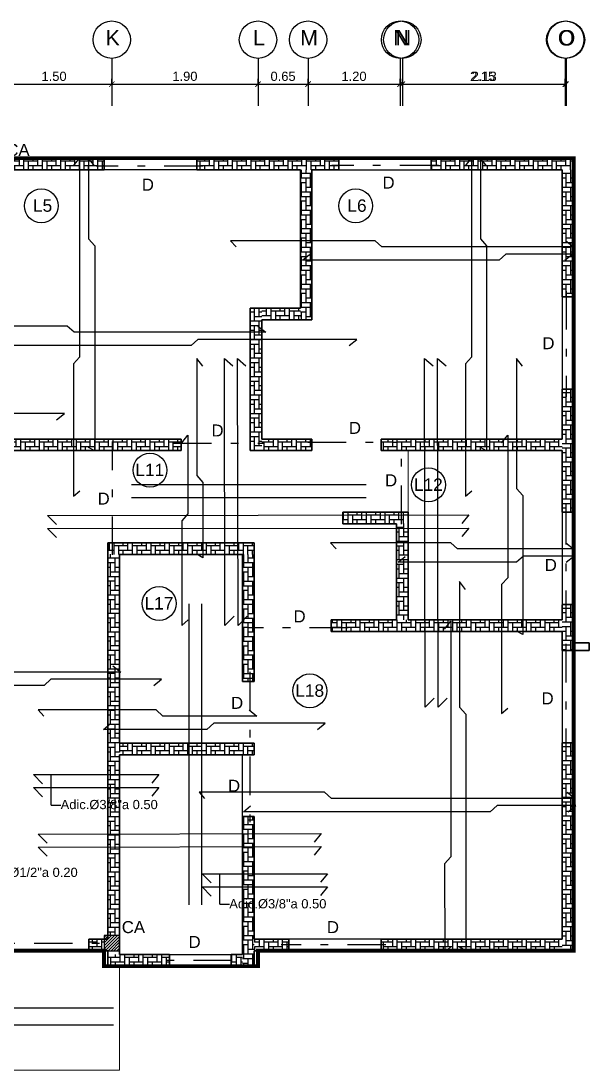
# Model space of a CAD drawing. Header units: feet. Extents: x 317 to 512, y -141 to 162.
# Drawn here: x 407.59 to 414.97, y -33.4 to -19.77 of the extents above; entities that cross this region are included whole.
import ezdxf
from ezdxf.enums import TextEntityAlignment as Align

# ---------------------------------------------------------------- set-up
doc = ezdxf.new("R2010")
doc.units = ezdxf.units.FT
doc.header["$MEASUREMENT"] = 0
doc.linetypes.add('DASHDOT', pattern=[1, 0.5, -0.25, 0, -0.25])
for name, color, linetype in [('00-LOSA', 51, 'Continuous'), ('ACERO', 4, 'Continuous'), ('columna', 9, 'Continuous'), ('DIM', 10, 'Continuous'), ('MUROS', 7, 'Continuous'), ('PERT-VENT', 8, 'Continuous'), ('PISO', 8, 'Continuous'), ('relleno', 8, 'Continuous'), ('TEXTO', 2, 'Continuous'), ('TEXTOS', 3, 'Continuous'), ('TEXXT', 2, 'Continuous'), ('VENTANA', 8, 'Continuous'), ('VIGAS', 4, 'DASHDOT')]:
    doc.layers.add(name, color=color, linetype=linetype)
doc.layers.add('closet', color=8, linetype='Continuous', lineweight=5)
doc.layers.add('P-SANR-FIXT', color=2, linetype='Continuous', lineweight=9)
doc.styles.add('DAMIAN', font='arial.ttf', dxfattribs={"height": 0.12})
doc.styles.add('RS80', font='arial.ttf', dxfattribs={"height": 0.1})
doc.styles.get("Standard").update_dxf_attribs({"font": 'arial.ttf'})
doc.dimstyles.new('KEILY', dxfattribs={"dimtxt": 0.12, "dimasz": 0.07, "dimexe": 0.07, "dimexo": 0.25, "dimgap": 0.04, "dimtad": 1, "dimzin": 1, "dimdsep": 46, "dimtxsty": 'Standard', "dimblk": 'ARCHTICK', "dimcen": 2.5, "dimclrd": 256, "dimclre": 256, "dimclrt": 7, "dimazin": 0, "dimtfac": 1, "dimtix": 1, "dimtmove": 2, "dimatfit": 1, "dimfxl": 0.35, "dimfxlon": 1, "dimtolj": 1, "dimtzin": 1, "dimarcsym": 0})

# ---------------------------------------------------------------- blocks, each defined once
blk = doc.blocks.new('A$C012446DC')
at = {"layer": 'PISO'}
h = blk.add_hatch(dxfattribs=at)
h.set_pattern_fill('ANSI31', color=256, scale=0.008571, angle=180)
h.set_pattern_definition([(225, (206536.064322, 1154820.960068), (0.0192434059784, -0.0192434059784), [])])
h.paths.add_polyline_path([(0, 0), (0.2, 0), (0.2, 0.2), (0, 0.2)])
at = {"layer": 'columna'}
blk.add_lwpolyline([(0.2, 0.2), (0, 0.2), (0, 0), (0.2, 0)], close=True, dxfattribs=at)
blk = doc.blocks.new('_ArchTick')
at = {"color": 0, "linetype": 'ByBlock', "const_width": 0.15}
blk.add_lwpolyline([(-0.5, -0.5), (0.5, 0.5)], dxfattribs=at)
blk = doc.blocks.new('*D185')
at = {"layer": 'DEFPOINTS', "color": 0, "transparency": 16777216}
for p in [(412.545, -20.59), (414.671, -20.59), (414.671, -20.59)]:
    blk.add_point(p, dxfattribs=at)
at = {"layer": 'DIM', "lineweight": -2, "transparency": 16777216}
for p, q in [((412.545, -20.59), (412.545, -20.52)), ((414.671, -20.59), (414.671, -20.52)), ((412.545, -20.59), (414.671, -20.59))]:
    blk.add_line(p, q, dxfattribs=at)
at = {"layer": 'DIM', "lineweight": -2, "transparency": 16777216, "xscale": 0.07, "yscale": 0.07, "zscale": 0.07, "rotation": 180}
blk.add_blockref('_ArchTick', (412.545, -20.59), dxfattribs=at)
at = {"layer": 'DIM', "lineweight": -2, "transparency": 16777216, "xscale": 0.07, "yscale": 0.07, "zscale": 0.07}
blk.add_blockref('_ArchTick', (414.671, -20.59), dxfattribs=at)
at = {"layer": 'DIM', "color": 7, "transparency": 16777216, "insert": (413.608, -20.489), "char_height": 0.12, "attachment_point": 5}
blk.add_mtext('\\A1;2.13', dxfattribs=at)
blk = doc.blocks.new('*D281')
at = {"layer": 'DEFPOINTS', "color": 0, "transparency": 16777216}
for p in [(407.27, -20.564), (408.77, -20.59), (408.77, -20.59)]:
    blk.add_point(p, dxfattribs=at)
at = {"layer": 'DIM', "lineweight": -2, "transparency": 16777216}
for p, q in [((408.77, -20.59), (408.77, -20.52)), ((407.27, -20.59), (407.27, -20.66)), ((407.27, -20.59), (408.77, -20.59))]:
    blk.add_line(p, q, dxfattribs=at)
at = {"layer": 'DIM', "lineweight": -2, "transparency": 16777216, "xscale": 0.07, "yscale": 0.07, "zscale": 0.07, "rotation": 180}
blk.add_blockref('_ArchTick', (407.27, -20.59), dxfattribs=at)
at = {"layer": 'DIM', "lineweight": -2, "transparency": 16777216, "xscale": 0.07, "yscale": 0.07, "zscale": 0.07}
blk.add_blockref('_ArchTick', (408.77, -20.59), dxfattribs=at)
at = {"layer": 'DIM', "color": 7, "transparency": 16777216, "insert": (408.02, -20.489), "char_height": 0.12, "attachment_point": 5}
blk.add_mtext('\\A1;1.50', dxfattribs=at)
blk = doc.blocks.new('*D282')
at = {"layer": 'DEFPOINTS', "color": 0, "transparency": 16777216}
for p in [(408.77, -20.59), (410.67, -20.59), (410.67, -20.59)]:
    blk.add_point(p, dxfattribs=at)
at = {"layer": 'DIM', "lineweight": -2, "transparency": 16777216}
for p, q in [((408.77, -20.59), (408.77, -20.52)), ((410.67, -20.59), (410.67, -20.52)), ((408.77, -20.59), (410.67, -20.59))]:
    blk.add_line(p, q, dxfattribs=at)
at = {"layer": 'DIM', "lineweight": -2, "transparency": 16777216, "xscale": 0.07, "yscale": 0.07, "zscale": 0.07, "rotation": 180}
blk.add_blockref('_ArchTick', (408.77, -20.59), dxfattribs=at)
at = {"layer": 'DIM', "lineweight": -2, "transparency": 16777216, "xscale": 0.07, "yscale": 0.07, "zscale": 0.07}
blk.add_blockref('_ArchTick', (410.67, -20.59), dxfattribs=at)
at = {"layer": 'DIM', "color": 7, "transparency": 16777216, "insert": (409.72, -20.489), "char_height": 0.12, "attachment_point": 5}
blk.add_mtext('\\A1;1.90', dxfattribs=at)
blk = doc.blocks.new('*D283')
at = {"layer": 'DEFPOINTS', "color": 0, "transparency": 16777216}
for p in [(410.67, -20.59), (411.32, -20.59), (411.32, -20.59)]:
    blk.add_point(p, dxfattribs=at)
at = {"layer": 'DIM', "lineweight": -2, "transparency": 16777216}
for p, q in [((410.67, -20.59), (410.67, -20.52)), ((411.32, -20.59), (411.32, -20.52)), ((410.67, -20.59), (411.32, -20.59))]:
    blk.add_line(p, q, dxfattribs=at)
at = {"layer": 'DIM', "lineweight": -2, "transparency": 16777216, "xscale": 0.07, "yscale": 0.07, "zscale": 0.07, "rotation": 180}
blk.add_blockref('_ArchTick', (410.67, -20.59), dxfattribs=at)
at = {"layer": 'DIM', "lineweight": -2, "transparency": 16777216, "xscale": 0.07, "yscale": 0.07, "zscale": 0.07}
blk.add_blockref('_ArchTick', (411.32, -20.59), dxfattribs=at)
at = {"layer": 'DIM', "color": 7, "transparency": 16777216, "insert": (410.995, -20.489), "char_height": 0.12, "attachment_point": 5}
blk.add_mtext('\\A1;0.65', dxfattribs=at)
blk = doc.blocks.new('*D284')
at = {"layer": 'DEFPOINTS', "color": 0, "transparency": 16777216}
for p in [(411.32, -20.59), (412.515, -20.59), (412.515, -20.59)]:
    blk.add_point(p, dxfattribs=at)
at = {"layer": 'DIM', "lineweight": -2, "transparency": 16777216}
for p, q in [((411.32, -20.59), (411.32, -20.52)), ((412.515, -20.59), (412.515, -20.52)), ((411.32, -20.59), (412.515, -20.59))]:
    blk.add_line(p, q, dxfattribs=at)
at = {"layer": 'DIM', "lineweight": -2, "transparency": 16777216, "xscale": 0.07, "yscale": 0.07, "zscale": 0.07, "rotation": 180}
blk.add_blockref('_ArchTick', (411.32, -20.59), dxfattribs=at)
at = {"layer": 'DIM', "lineweight": -2, "transparency": 16777216, "xscale": 0.07, "yscale": 0.07, "zscale": 0.07}
blk.add_blockref('_ArchTick', (412.515, -20.59), dxfattribs=at)
at = {"layer": 'DIM', "color": 7, "transparency": 16777216, "insert": (411.917, -20.489), "char_height": 0.12, "attachment_point": 5}
blk.add_mtext('\\A1;1.20', dxfattribs=at)
blk = doc.blocks.new('*D285')
at = {"layer": 'DEFPOINTS', "color": 0, "transparency": 16777216}
for p in [(412.515, -20.59), (414.661, -20.59), (414.661, -20.59)]:
    blk.add_point(p, dxfattribs=at)
at = {"layer": 'DIM', "lineweight": -2, "transparency": 16777216}
for p, q in [((412.515, -20.59), (412.515, -20.52)), ((414.661, -20.59), (414.661, -20.52)), ((412.515, -20.59), (414.661, -20.59))]:
    blk.add_line(p, q, dxfattribs=at)
at = {"layer": 'DIM', "lineweight": -2, "transparency": 16777216, "xscale": 0.07, "yscale": 0.07, "zscale": 0.07, "rotation": 180}
blk.add_blockref('_ArchTick', (412.515, -20.59), dxfattribs=at)
at = {"layer": 'DIM', "lineweight": -2, "transparency": 16777216, "xscale": 0.07, "yscale": 0.07, "zscale": 0.07}
blk.add_blockref('_ArchTick', (414.661, -20.59), dxfattribs=at)
at = {"layer": 'DIM', "color": 7, "transparency": 16777216, "insert": (413.588, -20.489), "char_height": 0.12, "attachment_point": 5}
blk.add_mtext('\\A1;2.15', dxfattribs=at)

msp = doc.modelspace()

# ---------------------------------------------------------------- hatches: boundary and pattern name
at = {"layer": 'relleno'}
h = msp.add_hatch(dxfattribs=at)
h.set_pattern_fill('AR-HBONE', color=256, scale=0.015, angle=45, style=0)
h.set_pattern_definition([(90, (-11.71059, -53.33188), (-0.06, 0.06), [0.18, -0.06]), (180, (-11.71059, -53.27188), (-0.06, 0.06), [0.18, -0.06])])
h.paths.add_polyline_path([(407.36968, -21.55249), (408.66968, -21.55249), (408.66968, -21.70249), (407.36968, -21.70249)])
h = msp.add_hatch(dxfattribs=at)
h.set_pattern_fill('AR-HBONE', color=256, scale=0.015, angle=45, style=0)
h.set_pattern_definition([(90, (-14.76059, -53.33188), (-0.06, 0.06), [0.18, -0.06]), (180, (-14.76059, -53.27188), (-0.06, 0.06), [0.18, -0.06])])
h.paths.add_polyline_path([(409.86968, -21.55249), (411.71968, -21.55249), (411.71968, -21.70249), (409.86968, -21.70249)])
h = msp.add_hatch(dxfattribs=at)
h.set_pattern_fill('AR-HBONE', color=256, scale=0.015, angle=45, style=0)
h.set_pattern_definition([(90, (-17.81059, -53.33188), (-0.06, 0.06), [0.18, -0.06]), (180, (-17.81059, -53.27188), (-0.06, 0.06), [0.18, -0.06])])
h.paths.add_polyline_path([(412.91968, -21.55249), (414.76968, -21.55249), (414.76968, -21.70249), (412.91968, -21.70249)])
h = msp.add_hatch(dxfattribs=at)
h.set_pattern_fill('AR-HBONE', color=256, scale=0.015, angle=135, style=0)
h.set_pattern_definition([(180, (428.14907, -434.13275), (-0.06, -0.06), [0.18, -0.06]), (270, (428.08907, -434.13275), (-0.06, -0.06), [0.18, -0.06])])
h.paths.add_polyline_path([(411.36968, -21.70182), (411.36968, -23.65249), (411.21968, -23.65249), (411.21968, -21.70182)])
h = msp.add_hatch(dxfattribs=at)
h.set_pattern_fill('AR-HBONE', color=256, scale=0.015, angle=135, style=0)
h.set_pattern_definition([(180, (424.74907, -434.13275), (-0.06, -0.06), [0.18, -0.06]), (270, (424.68907, -434.13275), (-0.06, -0.06), [0.18, -0.06])])
h.paths.add_polyline_path([(414.76968, -21.70182), (414.76968, -23.35249), (414.61968, -23.35249), (414.61968, -21.70182)])
h = msp.add_hatch(dxfattribs=at)
h.set_pattern_fill('AR-HBONE', color=256, scale=0.015, angle=135, style=0)
h.set_pattern_definition([(180, (428.79907, -435.93275), (-0.06, -0.06), [0.18, -0.06]), (270, (428.73907, -435.93275), (-0.06, -0.06), [0.18, -0.06])])
h.paths.add_polyline_path([(410.71968, -23.50182), (410.71968, -25.35249), (410.56968, -25.35249), (410.56968, -23.50182)])
h = msp.add_hatch(dxfattribs=at)
h.set_pattern_fill('AR-HBONE', color=256, scale=0.015, angle=45, style=0)
h.set_pattern_definition([(90, (-14.26059, -55.28188), (-0.06, 0.06), [0.18, -0.06]), (180, (-14.26059, -55.22188), (-0.06, 0.06), [0.18, -0.06])])
h.paths.add_polyline_path([(410.72019, -23.50249), (411.21968, -23.50249), (411.21968, -23.65249), (410.72019, -23.65249)])
h = msp.add_hatch(dxfattribs=at)
h.set_pattern_fill('AR-HBONE', color=256, scale=0.015, angle=135, style=0)
h.set_pattern_definition([(180, (424.74907, -436.98275), (-0.06, -0.06), [0.18, -0.06]), (270, (424.68907, -436.98275), (-0.06, -0.06), [0.18, -0.06])])
h.paths.add_polyline_path([(414.76968, -24.55182), (414.76968, -26.15249), (414.61968, -26.15249), (414.61968, -24.55182)])
h = msp.add_hatch(dxfattribs=at)
h.set_pattern_fill('AR-HBONE', color=256, scale=0.015, angle=45, style=0)
h.set_pattern_definition([(90, (-12.71059, -56.98188), (-0.06, 0.06), [0.18, -0.06]), (180, (-12.71059, -56.92188), (-0.06, 0.06), [0.18, -0.06])])
h.paths.add_polyline_path([(407.16968, -25.20249), (409.66968, -25.20249), (409.66968, -25.35249), (407.16968, -25.35249)])
h = msp.add_hatch(dxfattribs=at)
h.set_pattern_fill('AR-HBONE', color=256, scale=0.015, angle=45, style=0)
h.set_pattern_definition([(90, (-14.41059, -56.98188), (-0.06, 0.06), [0.18, -0.06]), (180, (-14.41059, -56.92188), (-0.06, 0.06), [0.18, -0.06])])
h.paths.add_polyline_path([(410.71915, -25.20249), (411.36968, -25.20249), (411.36968, -25.35249), (410.71915, -25.35249)])
h = msp.add_hatch(dxfattribs=at)
h.set_pattern_fill('AR-HBONE', color=256, scale=0.015, angle=45, style=0)
h.set_pattern_definition([(90, (-17.66059, -56.98188), (-0.06, 0.06), [0.18, -0.06]), (180, (-17.66059, -56.92188), (-0.06, 0.06), [0.18, -0.06])])
h.paths.add_polyline_path([(412.26968, -25.20249), (414.61968, -25.20249), (414.61968, -25.35249), (412.26968, -25.35249)])
h = msp.add_hatch(dxfattribs=at)
h.set_pattern_fill('AR-HBONE', color=256, scale=0.015, angle=45, style=0)
h.set_pattern_definition([(90, (-15.66059, -57.93188), (-0.06, 0.06), [0.18, -0.06]), (180, (-15.66059, -57.87188), (-0.06, 0.06), [0.18, -0.06])])
h.paths.add_polyline_path([(411.76968, -26.15249), (412.61968, -26.15249), (412.61968, -26.30249), (411.76968, -26.30249)])
h = msp.add_hatch(dxfattribs=at)
h.set_pattern_fill('AR-HBONE', color=256, scale=0.015, angle=135, style=0)
h.set_pattern_definition([(180, (426.89907, -438.73275), (-0.06, -0.06), [0.18, -0.06]), (270, (426.83907, -438.73275), (-0.06, -0.06), [0.18, -0.06])])
h.paths.add_polyline_path([(412.61968, -26.30182), (412.61968, -27.55042), (412.46968, -27.55042), (412.46968, -26.30182)])
h = msp.add_hatch(dxfattribs=at)
h.set_pattern_fill('AR-HBONE', color=256, scale=0.015, angle=45, style=0)
h.set_pattern_definition([(90, (-13.66059, -58.33188), (-0.06, 0.06), [0.18, -0.06]), (180, (-13.66059, -58.27188), (-0.06, 0.06), [0.18, -0.06])])
h.paths.add_polyline_path([(408.71968, -26.55249), (410.61968, -26.55249), (410.61968, -26.70249), (408.71968, -26.70249)])
h = msp.add_hatch(dxfattribs=at)
h.set_pattern_fill('AR-HBONE', color=256, scale=0.015, angle=135, style=0)
h.set_pattern_definition([(180, (430.64907, -439.131295), (-0.06, -0.06), [0.18, -0.06]), (270, (430.58907, -439.131295), (-0.06, -0.06), [0.18, -0.06])])
h.paths.add_polyline_path([(408.86968, -26.70036), (408.86968, -31.65249), (408.71968, -31.65249), (408.71968, -26.70036)])
h = msp.add_hatch(dxfattribs=at)
h.set_pattern_fill('AR-HBONE', color=256, scale=0.015, angle=135, style=0)
h.set_pattern_definition([(180, (428.89907, -439.13275), (-0.06, -0.06), [0.18, -0.06]), (270, (428.83907, -439.13275), (-0.06, -0.06), [0.18, -0.06])])
h.paths.add_polyline_path([(410.61968, -26.70182), (410.61968, -28.35249), (410.46968, -28.35249), (410.46968, -26.70182)])
h = msp.add_hatch(dxfattribs=at)
h.set_pattern_fill('AR-HBONE', color=256, scale=0.015, angle=135, style=0)
h.set_pattern_definition([(180, (424.74907, -439.78275), (-0.06, -0.06), [0.18, -0.06]), (270, (424.68907, -439.78275), (-0.06, -0.06), [0.18, -0.06])])
h.paths.add_polyline_path([(414.76968, -27.35182), (414.76968, -27.95249), (414.61968, -27.95249), (414.61968, -27.35182)])
h = msp.add_hatch(dxfattribs=at)
h.set_pattern_fill('AR-HBONE', color=256, scale=0.015, angle=45, style=0)
h.set_pattern_definition([(90, (-17.661387, -59.332316), (-0.06, 0.06), [0.18, -0.06]), (180, (-17.661387, -59.272316), (-0.06, 0.06), [0.18, -0.06])])
h.paths.add_polyline_path([(411.61968, -27.55292), (414.62048, -27.55292), (414.62048, -27.70292), (411.61968, -27.70292)])
h = msp.add_hatch(dxfattribs=at)
h.set_pattern_fill('AR-HBONE', color=256, scale=0.015, angle=45, style=0)
h.set_pattern_definition([(90, (-13.66059, -60.93608), (-0.06, 0.06), [0.18, -0.06]), (180, (-13.66059, -60.87608), (-0.06, 0.06), [0.18, -0.06])])
h.paths.add_polyline_path([(408.86905, -29.15669), (410.61968, -29.15669), (410.61968, -29.30669), (408.86905, -29.30669)])
h = msp.add_hatch(dxfattribs=at)
h.set_pattern_fill('AR-HBONE', color=256, scale=0.015, angle=135, style=0)
h.set_pattern_definition([(180, (424.74907, -441.58275), (-0.06, -0.06), [0.18, -0.06]), (270, (424.68907, -441.58275), (-0.06, -0.06), [0.18, -0.06])])
h.paths.add_polyline_path([(414.76968, -29.15182), (414.76968, -31.85249), (414.61968, -31.85249), (414.61968, -29.15182)])
h = msp.add_hatch(dxfattribs=at)
h.set_pattern_fill('AR-HBONE', color=256, scale=0.015, angle=135, style=0)
h.set_pattern_definition([(180, (428.89907, -442.536953), (-0.06, -0.06), [0.18, -0.06]), (270, (428.83907, -442.536953), (-0.06, -0.06), [0.18, -0.06])])
h.paths.add_polyline_path([(410.61968, -30.10602), (410.61968, -32.05249), (410.46968, -32.05249), (410.46968, -30.10602)])
h = msp.add_hatch(dxfattribs=at)
h.set_pattern_fill('AR-HBONE', color=256, scale=0.015, angle=45, style=0)
h.set_pattern_definition([(90, (-11.66059, -63.48188), (-0.06, 0.06), [0.18, -0.06]), (180, (-11.66059, -63.42188), (-0.06, 0.06), [0.18, -0.06])])
h.paths.add_polyline_path([(408.46968, -31.70249), (408.66968, -31.70249), (408.66968, -31.85249), (408.46968, -31.85249)])
h = msp.add_hatch(dxfattribs=at)
h.set_pattern_fill('AR-HBONE', color=256, scale=0.015, angle=45, style=0)
h.set_pattern_definition([(90, (-14.11059, -63.48188), (-0.06, 0.06), [0.18, -0.06]), (180, (-14.11059, -63.42188), (-0.06, 0.06), [0.18, -0.06])])
h.paths.add_polyline_path([(410.62593, -31.70249), (411.06968, -31.70249), (411.06968, -31.85249), (410.62593, -31.85249)])
h = msp.add_hatch(dxfattribs=at)
h.set_pattern_fill('AR-HBONE', color=256, scale=0.015, angle=45, style=0)
h.set_pattern_definition([(90, (-17.66059, -63.48188), (-0.06, 0.06), [0.18, -0.06]), (180, (-17.66059, -63.42188), (-0.06, 0.06), [0.18, -0.06])])
h.paths.add_polyline_path([(412.26968, -31.70249), (414.61968, -31.70249), (414.61968, -31.85249), (412.26968, -31.85249)])
h = msp.add_hatch(dxfattribs=at)
h.set_pattern_fill('AR-HBONE', color=256, scale=0.015, angle=45, style=0)
h.set_pattern_definition([(90, (-12.56059, -63.68188), (-0.06, 0.06), [0.18, -0.06]), (180, (-12.56059, -63.62188), (-0.06, 0.06), [0.18, -0.06])])
h.paths.add_polyline_path([(408.71968, -31.90249), (409.51968, -31.90249), (409.51968, -32.05249), (408.71968, -32.05249)])
h = msp.add_hatch(dxfattribs=at)
h.set_pattern_fill('AR-HBONE', color=256, scale=0.015, angle=45, style=0)
h.set_pattern_definition([(90, (-13.51059, -63.68188), (-0.06, 0.06), [0.18, -0.06]), (180, (-13.51059, -63.62188), (-0.06, 0.06), [0.18, -0.06])])
h.paths.add_polyline_path([(410.31968, -31.90249), (410.46968, -31.90249), (410.46968, -32.05249), (410.31968, -32.05249)])

# ---------------------------------------------------------------- linework, layer by layer
at = {"layer": '00-LOSA', "const_width": 0.05}
msp.add_lwpolyline([(405.36968, -31.85249), (408.66968, -31.85249), (408.66968, -32.05249), (410.66968, -32.05249), (410.66968, -31.85249), (414.76968, -31.85249), (414.76968, -21.55249), (392.96968, -21.55249), (392.96968, -31.85249), (397.06968, -31.85249), (397.06968, -32.05249), (398.86968, -32.05249), (399.06968, -32.05249), (399.06968, -31.85249), (399.26968, -31.85249), (402.36968, -31.85249)], dxfattribs=at)
at = {"layer": 'ACERO'}
for p, q in [((409.02722, -25.7911), (412.07447, -25.7911)), ((409.02722, -25.96395), (412.07447, -25.96395)), ((409.77186, -27.34407), (409.77186, -31.25474)), ((409.93371, -27.34407), (409.93371, -31.25474)), ((405.93605, -32.5928), (408.79205, -32.5928)), ((405.93605, -32.81631), (408.79205, -32.81631))]:
    msp.add_line(p, q, dxfattribs=at)
for points in [[(408.27164, -21.65333), (408.35212, -21.55249), (408.35212, -24.13788), (408.27181, -24.22706), (408.27334, -25.94587), (408.35365, -25.87453)], [(408.54496, -21.6532), (408.46752, -21.55236), (408.46752, -22.60117), (408.54783, -22.69035), (408.54783, -25.35728), (408.46682, -25.31193)], [(413.3637, -21.65333), (413.44418, -21.55249), (413.44418, -24.13788), (413.36387, -24.22706), (413.3654, -25.94587), (413.44572, -25.87453)], [(413.63702, -21.6532), (413.55958, -21.55236), (413.55958, -22.60117), (413.63989, -22.69035), (413.63989, -25.35728), (413.55888, -25.31193)], [(414.66883, -22.62552), (414.76968, -22.706), (412.28011, -22.706), (412.19093, -22.62569), (410.31338, -22.62569), (410.38472, -22.706)], [(414.65575, -22.8797), (414.7565, -22.7991), (413.8898, -22.7991), (413.80071, -22.87951), (411.24888, -22.87951), (411.33999, -22.80261)], [(410.66883, -23.73351), (410.76968, -23.81399), (408.28011, -23.81399), (408.19093, -23.73368), (405.993, -23.73368), (406.06434, -23.81399)], [(411.85477, -23.98769), (411.95553, -23.90709), (409.8898, -23.90709), (409.80071, -23.98751), (407.24888, -23.98751), (407.33999, -23.91061)], [(409.95167, -24.25635), (409.87423, -24.15551), (409.87423, -25.67711), (409.95454, -25.76629), (409.95454, -26.74449), (409.87353, -26.69914)], [(410.359, -27.50624), (410.23986, -27.62356), (410.23356, -24.15738), (410.34342, -24.24917)], [(410.52907, -27.50624), (410.40994, -27.62356), (410.40364, -24.15738), (410.5135, -24.24917)], [(412.95867, -28.57175), (412.83954, -28.68908), (412.83324, -24.15738), (412.9431, -24.24917)], [(413.12875, -28.57175), (413.00962, -28.68908), (413.00332, -24.15738), (413.11318, -24.24917)], [(414.10639, -24.25635), (414.02895, -24.15551), (414.02895, -25.84587), (414.10926, -25.93505), (414.10926, -27.74359), (414.02825, -27.69824)], [(408.05316, -24.95255), (408.15391, -24.87196), (406.5584, -24.87196), (406.46931, -24.95237), (403.76968, -24.95237), (403.86079, -24.87547)], [(409.67835, -25.25333), (409.75883, -25.15249), (409.75883, -26.17493), (409.67852, -26.26411), (409.68005, -27.62351), (409.76036, -27.55217)], [(413.83307, -25.25333), (413.91355, -25.15249), (413.91355, -27.00496), (413.83324, -27.09414), (413.83477, -28.76952), (413.91509, -28.69818)], [(408.0515, -26.31399), (407.93417, -26.19486), (413.40834, -26.18856), (413.31655, -26.29841)], [(408.0515, -26.48407), (407.93417, -26.36494), (413.40834, -26.35863), (413.31655, -26.46849)], [(414.66883, -26.55009), (414.76968, -26.63058), (413.26161, -26.63058), (413.17243, -26.55026), (411.61273, -26.55026), (411.68407, -26.63057)], [(414.67281, -26.80427), (414.77356, -26.72367), (414.11834, -26.72367), (414.02925, -26.80409), (412.48985, -26.80409), (412.58096, -26.72719)], [(413.36656, -27.15576), (413.28912, -27.05492), (413.28912, -28.68693), (413.36944, -28.77611), (413.36944, -31.85249), (413.28842, -31.80714)], [(413.09324, -27.67215), (413.17372, -27.57131), (413.17372, -30.63309), (413.09341, -30.72227), (413.09495, -31.87141), (413.17526, -31.80007)], [(408.78497, -28.15017), (408.88581, -28.23066), (406.1899, -28.23066), (406.10072, -28.15034), (405.15803, -28.15034), (405.22937, -28.23065)], [(409.31596, -28.40435), (409.41671, -28.32375), (407.97972, -28.32375), (407.89063, -28.40417), (405.16968, -28.40417), (405.26079, -28.32727)], [(410.55381, -28.72222), (410.65465, -28.8027), (409.43465, -28.8027), (409.34547, -28.72239), (407.81475, -28.72239), (407.8861, -28.8027)], [(411.44285, -28.9764), (411.5436, -28.8958), (410.09394, -28.8958), (410.00486, -28.97621), (408.66289, -28.97621), (408.75401, -28.89931)], [(407.86956, -29.68202), (407.75223, -29.56289), (409.38234, -29.56289), (409.29055, -29.67275)], [(407.86956, -29.8521), (407.75223, -29.73297), (409.38234, -29.73297), (409.29055, -29.84282)], [(414.68725, -29.79256), (414.78809, -29.87305), (411.62335, -29.87305), (411.53417, -29.79273), (409.90437, -29.79273), (409.97571, -29.87304)], [(414.69728, -30.04674), (414.79803, -29.96615), (413.77596, -29.96615), (413.68687, -30.04656), (410.48074, -30.04656), (410.57185, -29.96966)], [(407.93174, -30.45516), (407.81442, -30.33603), (411.49142, -30.32973), (411.39963, -30.43958)], [(407.93174, -30.62524), (407.81442, -30.50611), (411.49142, -30.4998), (411.39963, -30.60966)], [(410.06015, -30.97165), (409.94282, -30.85252), (411.57293, -30.85252), (411.48114, -30.96237)], [(410.06015, -31.14172), (409.94282, -31.02259), (411.57293, -31.02259), (411.48114, -31.13245)]]:
    msp.add_lwpolyline(points, dxfattribs=at)
at = {"layer": 'closet'}
for p, q in [((412.61968, -26.15249), (412.61968, -25.35249)), ((410.46968, -30.10669), (410.46968, -29.30669))]:
    msp.add_line(p, q, dxfattribs=at)
at = {"layer": 'MUROS', "lineweight": 35, "extrusion": (2.36783e-12, 8.94772e-16, -1)}
for p, q in [((407.16968, -21.55249), (408.66968, -21.55249)), ((408.66968, -21.55249), (408.66968, -21.70249)), ((409.87288, -21.55249), (411.71968, -21.55249)), ((409.87288, -21.70249), (409.87288, -21.55249)), ((411.71968, -21.55249), (411.71968, -21.70249)), ((412.91968, -21.55249), (414.76968, -21.55249)), ((412.91968, -21.70249), (412.91968, -21.55249)), ((414.76968, -21.55249), (414.76968, -23.35249)), ((408.66968, -21.70249), (407.31968, -21.70249)), ((411.21968, -21.70249), (409.87288, -21.70249)), ((411.21968, -23.50249), (411.21968, -21.70249)), ((411.71968, -21.70249), (411.36968, -21.70249)), ((411.36968, -21.70249), (411.36968, -23.65249)), ((414.61968, -21.70249), (412.91968, -21.70249)), ((414.61968, -23.35249), (414.61968, -21.70249)), ((414.61968, -23.35249), (414.76968, -23.35249)), ((410.56968, -25.35249), (410.56968, -23.50249)), ((410.56968, -23.50249), (411.21968, -23.50249)), ((410.71968, -25.20249), (410.71968, -23.65249)), ((410.71968, -23.65249), (411.36968, -23.65249)), ((414.61968, -24.55249), (414.76968, -24.55249)), ((414.61968, -25.20249), (414.61968, -24.55249)), ((414.76968, -24.55249), (414.61968, -24.55249)), ((414.61968, -24.55249), (414.76968, -24.55249)), ((414.76968, -24.55249), (414.76968, -26.15249)), ((407.31968, -25.20249), (409.66968, -25.20249)), ((409.66968, -25.20249), (409.66968, -25.35249)), ((411.36968, -25.20249), (410.71968, -25.20249)), ((411.36968, -25.20249), (411.36968, -25.35249)), ((412.26968, -25.20249), (414.61968, -25.20249)), ((412.26968, -25.35249), (412.26968, -25.20249)), ((409.66968, -25.35249), (407.16968, -25.35249)), ((411.36968, -25.35249), (410.56968, -25.35249)), ((414.61968, -25.35249), (412.26968, -25.35249)), ((414.61968, -26.15249), (414.61968, -25.35249)), ((411.76968, -26.15249), (412.61968, -26.15249)), ((412.61968, -26.15249), (412.61968, -27.55292)), ((414.76968, -26.15249), (414.61968, -26.15249)), ((414.76968, -26.15249), (414.61968, -26.15249)), ((411.76968, -26.30249), (412.46968, -26.30249)), ((412.46968, -27.55292), (412.46968, -26.30249)), ((408.71968, -31.70249), (408.71968, -26.55249)), ((408.71968, -26.55249), (410.61968, -26.55249)), ((410.61968, -26.55249), (410.61968, -28.35373)), ((408.86968, -26.70249), (408.86968, -29.15669)), ((410.46968, -26.70249), (408.86968, -26.70249)), ((410.46968, -28.35373), (410.46968, -26.70249)), ((412.46968, -27.55249), (412.46968, -27.25249)), ((414.61968, -27.35249), (414.76968, -27.35249)), ((414.62048, -27.55292), (414.62048, -27.35581)), ((414.76968, -27.85249), (414.76968, -27.35249)), ((411.61968, -27.70292), (411.61968, -27.55292)), ((411.61968, -27.55292), (412.46968, -27.55292)), ((412.61968, -27.55292), (414.62048, -27.55292)), ((414.61968, -27.70292), (411.61968, -27.70292)), ((414.96968, -27.95249), (414.96968, -27.85249)), ((410.46968, -28.35373), (410.61968, -28.35373)), ((408.86968, -29.15669), (410.61968, -29.15669)), ((410.61968, -29.15669), (410.61968, -29.30669)), ((414.61968, -31.70249), (414.61968, -29.15249)), ((414.76968, -29.15249), (414.76968, -31.85249)), ((408.86968, -29.30669), (408.86968, -31.90249)), ((410.61968, -29.30669), (408.86968, -29.30669)), ((410.46968, -31.90249), (410.46968, -30.10669)), ((410.46968, -30.10669), (410.61968, -30.10669)), ((410.61968, -30.10669), (410.61968, -31.70249)), ((408.46968, -31.70249), (408.71968, -31.70249)), ((410.61968, -31.70249), (411.06968, -31.70249)), ((411.06968, -31.70249), (411.06968, -31.85249)), ((411.06968, -31.70249), (411.06968, -31.85249)), ((412.26968, -31.85249), (412.26968, -31.70249)), ((412.26968, -31.70249), (414.61968, -31.70249)), ((408.46968, -31.85249), (408.71968, -31.85249)), ((408.71968, -32.05249), (408.71968, -31.85249)), ((410.61968, -31.85249), (411.06968, -31.85249)), ((410.61968, -31.85249), (410.61968, -32.05249)), ((414.76968, -31.85249), (412.26968, -31.85249)), ((409.51968, -31.90249), (408.86968, -31.90249)), ((410.46968, -31.90249), (410.31968, -31.90249)), ((409.51968, -32.05249), (408.71968, -32.05249)), ((410.61968, -32.05249), (410.31968, -32.05249))]:
    msp.add_line(p, q, dxfattribs=at)
at = {"layer": 'MUROS', "lineweight": 35}
for p, q in [((411.76968, -26.30249), (411.76968, -26.15249)), ((414.61968, -27.95249), (414.61968, -27.70292)), ((414.96968, -27.85249), (414.76968, -27.85249)), ((414.96968, -27.95249), (414.61968, -27.95249)), ((414.76968, -29.15249), (414.61968, -29.15249)), ((408.46968, -31.70249), (408.46968, -31.85249)), ((409.51968, -31.90249), (409.51968, -32.05249)), ((410.31968, -31.90249), (410.31968, -32.05249))]:
    msp.add_line(p, q, dxfattribs=at)
at = {"layer": 'P-SANR-FIXT'}
for p, q in [((408.86968, -32.05249), (408.86968, -33.40249)), ((408.86968, -32.05249), (408.86968, -33.40249)), ((408.86968, -33.40249), (405.76968, -33.40249)), ((408.86968, -33.40249), (405.76968, -33.40249))]:
    msp.add_line(p, q, dxfattribs=at)
at = {"layer": 'PERT-VENT', "extrusion": (8.94772e-16, 2.36783e-12, -1)}
for p, q in [((408.67288, -21.55249), (409.87288, -21.55249)), ((409.87288, -21.70249), (408.67288, -21.70249))]:
    msp.add_line(p, q, dxfattribs=at)
at = {"layer": 'PERT-VENT', "extrusion": (-8.94772e-16, 2.36783e-12, -1)}
for p, q in [((412.91968, -21.55249), (411.71968, -21.55249)), ((411.71968, -21.70249), (412.91968, -21.70249)), ((412.26968, -31.70249), (411.06968, -31.70249)), ((411.06968, -31.85249), (412.26968, -31.85249))]:
    msp.add_line(p, q, dxfattribs=at)
at = {"layer": 'PERT-VENT', "extrusion": (2.36783e-12, 8.94772e-16, -1)}
for p, q in [((414.61968, -23.35249), (414.61968, -24.55249)), ((414.76968, -24.55249), (414.76968, -23.35249)), ((414.61968, -26.15249), (414.61968, -27.35249)), ((414.76968, -27.35249), (414.76968, -26.15249)), ((414.61968, -27.95249), (414.61968, -29.15249)), ((414.76968, -29.15249), (414.76968, -27.95249)), ((409.51968, -31.90249), (410.31968, -31.90249)), ((410.31968, -32.05249), (409.51968, -32.05249))]:
    msp.add_line(p, q, dxfattribs=at)
at = {"layer": 'PISO'}
msp.add_line((410.46968, -30.10669), (410.46968, -29.30669), dxfattribs=at)
at = {"layer": 'TEXTO'}
for p, q in [((407.98206, -29.95915), (407.98206, -29.55796)), ((407.98206, -29.95915), (408.10657, -29.95915)), ((410.17264, -31.24878), (410.17264, -30.84758)), ((410.17264, -31.24878), (410.29716, -31.24878))]:
    msp.add_line(p, q, dxfattribs=at)
for centre in [(407.85415, -22.17135), (411.93894, -22.17135), (409.26606, -25.6072), (412.88455, -25.798), (409.38495, -27.34004), (411.34298, -28.47418)]:
    msp.add_circle(centre, 0.21997, dxfattribs=at)
at = {"layer": 'VENTANA'}
for p, q in [((408.76968, -20.25517), (408.76968, -20.8731)), ((410.66968, -20.25517), (410.66968, -20.8731)), ((411.31968, -20.25517), (411.31968, -20.8731)), ((412.51468, -20.25517), (412.51468, -20.8731)), ((412.54468, -20.25517), (412.54468, -20.8731)), ((414.66094, -20.25517), (414.66094, -20.8731)), ((414.67094, -20.25517), (414.67094, -20.8731))]:
    msp.add_line(p, q, dxfattribs=at)
for centre in [(408.76968, -20.01228), (410.66968, -20.01228), (411.31968, -20.01228), (412.51468, -20.01228), (412.54468, -20.01228), (414.66094, -20.01228), (414.67094, -20.01228)]:
    msp.add_circle(centre, 0.24289, dxfattribs=at)
at = {"layer": 'VIGAS'}
for p, q in [((409.95229, -21.65415), (408.56533, -21.65415)), ((413.01296, -21.64717), (411.62837, -21.64717)), ((414.67251, -23.27958), (414.67251, -24.65551)), ((408.77732, -26.70732), (408.77732, -25.23571)), ((409.56529, -25.25404), (410.75558, -25.25404)), ((411.31576, -25.24393), (412.47082, -25.24393)), ((412.53315, -26.30779), (412.53315, -25.25504)), ((414.6671, -26.07085), (414.6671, -27.45239)), ((411.83969, -27.65544), (410.53994, -27.65544)), ((414.66802, -27.86538), (414.66802, -29.25744)), ((410.56414, -28.2297), (410.56414, -30.24417)), ((398.96097, -31.75566), (408.82543, -31.75566)), ((412.33224, -31.77749), (410.97086, -31.77749)), ((410.32978, -31.97749), (409.31884, -31.97749))]:
    msp.add_line(p, q, dxfattribs=at)

# ---------------------------------------------------------------- block references
msp.add_blockref('A$C012446DC', (408.66967, -31.85249))

# ---------------------------------------------------------------- texts
at = {"layer": 'TEXTO', "style": 'RS80'}
for s, p in [('Adic.%%C3/8"a 0.50', (408.10597, -30.01226)), ('Adic.%%C1/2"a 0.20', (407.06568, -30.89339)), ('Adic.%%C3/8"a 0.50', (410.29655, -31.30188))]:
    msp.add_text(s, height=0.12, dxfattribs=at).set_placement(p)
at = {"layer": 'TEXTOS', "linetype": 'Continuous', "ltscale": 0.9}
for s, height, p in [('CA', 0.156, (407.39969, -21.52296)), ('D', 0.156, (412.28707, -21.94754)), ('D', 0.156, (409.16029, -21.97473)), ('L6', 0.161, (411.83041, -22.24898)), ('L5', 0.161, (407.74562, -22.24898)), ('D', 0.156, (414.364, -24.03491)), ('D', 0.156, (410.0649, -25.16908)), ('D', 0.156, (411.8502, -25.13547)), ('L11', 0.161, (409.07594, -25.68483)), ('D', 0.156, (412.31952, -25.81698)), ('L12', 0.161, (412.69444, -25.87563)), ('D', 0.156, (408.58526, -26.0545)), ('D', 0.156, (414.39501, -26.91624)), ('L17', 0.161, (409.19484, -27.41767)), ('D', 0.156, (411.1312, -27.58486)), ('L18', 0.161, (411.15287, -28.55181)), ('D', 0.156, (410.31969, -28.70898)), ('D', 0.156, (414.35306, -28.65058)), ('D', 0.156, (410.27993, -29.78664)), ('CA', 0.156, (408.89969, -31.62296)), ('D', 0.156, (411.56442, -31.62363)), ('D', 0.156, (409.7672, -31.81589))]:
    msp.add_text(s, height=height, dxfattribs=at).set_placement(p)
at = {"layer": 'TEXXT', "style": 'DAMIAN'}
for s, p in [('K', (408.78231, -20.08791)), ('L', (410.68231, -20.08791)), ('M', (411.33231, -20.08791)), ('N', (412.52731, -20.08791)), ('N', (412.55731, -20.08791)), ('O', (414.67357, -20.08791)), ('O', (414.68357, -20.08791))]:
    msp.add_text(s, height=0.19968, dxfattribs=at).set_placement(p, align=Align.CENTER)

# ---------------------------------------------------------------- dimensions: what is measured, and where the dimension line sits
at = {"layer": 'DIM'}
for base, p1, p2, picture, middle in [((408.76968, -20.59045), (407.26968, -20.56414), (408.76968, -20.59045), '*D281', (408.01968, -20.48918)), ((410.66968, -20.59045), (408.76968, -20.59045), (410.66968, -20.59045), '*D282', (409.71968, -20.48918)), ((411.31968, -20.59045), (410.66968, -20.59045), (411.31968, -20.59045), '*D283', (410.99468, -20.48918)), ((412.51467697, -20.5904514214), (411.31967697, -20.5904514214), (412.51467697, -20.5904514214), '*D284', (411.91717697, -20.4891826629)), ((414.66094, -20.59045), (412.51468, -20.59045), (414.66094, -20.59045), '*D285', (413.58781, -20.48918)), ((414.67094, -20.59045), (412.54468, -20.59045), (414.67094, -20.59045), '*D185', (413.60781, -20.48914))]:
    dim = msp.add_linear_dim(base=base, p1=p1, p2=p2, dimstyle='KEILY', override={"dimfxl": 0.06}, dxfattribs=at)
    dim.commit()
    dim.dimension.update_dxf_attribs({"geometry": picture, "text_midpoint": middle})

doc.saveas('drawing.dxf')
